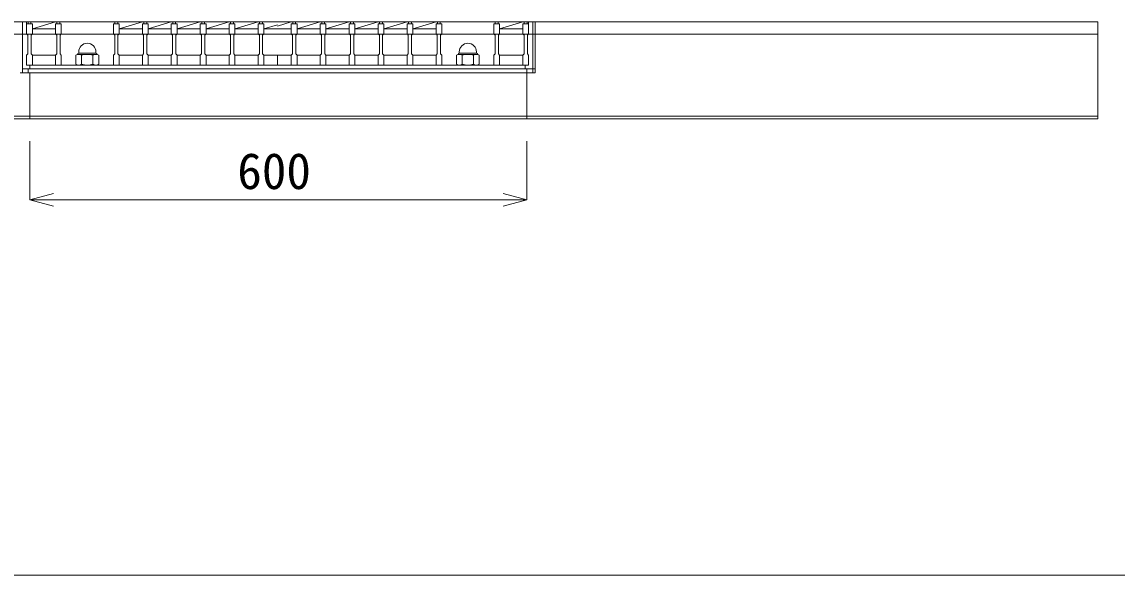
# Model space of a CAD drawing. Units: millimetres, scale not verified. Extents: x 234 to 5784, y 107 to 4112.
# Drawn here: x 1436 to 2771, y 107 to 781 of the extents above; entities that cross this region are included whole.
import ezdxf
from ezdxf.enums import TextEntityAlignment as Align

# ---------------------------------------------------------------- set-up
doc = ezdxf.new("R2010")
doc.units = ezdxf.units.MM
doc.header["$LTSCALE"] = 20
doc.layers.add('0-1', color=7, linetype='Continuous', lineweight=18)
doc.layers.add('0-e', color=7, linetype='Continuous', lineweight=18)
doc.styles.add('ＭＳ ゴシック', font='')
doc.styles.get('ＭＳ ゴシック').set_extended_font_data('MS Gothic')

msp = doc.modelspace()

# ---------------------------------------------------------------- linework, layer by layer
at = {"layer": '0-1'}
for p, q in [((747.78, 781.2), (2747.78, 781.2)), ((1436.78, 781.2), (1436.78, 719.2)), ((1441.78, 778.7), (1441.78, 781.2)), ((1441.78, 781.2), (1747.78, 781.2)), ((1441.78, 778.7), (1441.78, 766.7)), ((1448.78, 778.7), (1441.78, 778.7)), ((1443.53, 778.7), (1443.53, 781.2)), ((1447.03, 778.7), (1447.03, 781.2)), ((1448.78, 772.71), (1477.07, 781.2)), ((1448.78, 766.7), (1448.78, 778.7)), ((1477.07, 778.7), (1477.07, 766.7)), ((1484.07, 778.7), (1477.07, 778.7)), ((1478.82, 778.7), (1478.82, 781.2)), ((1482.32, 778.7), (1482.32, 781.2)), ((1484.07, 766.7), (1484.07, 778.7)), ((1547.64, 778.7), (1547.64, 766.7)), ((1554.64, 778.7), (1547.64, 778.7)), ((1549.39, 778.7), (1549.39, 781.2)), ((1552.89, 778.7), (1552.89, 781.2)), ((1554.64, 772.71), (1582.93, 781.2)), ((1554.64, 766.7), (1554.64, 778.7)), ((1582.93, 778.7), (1582.93, 766.7)), ((1589.93, 778.7), (1582.93, 778.7)), ((1584.68, 778.7), (1584.68, 781.2)), ((1588.18, 778.7), (1588.18, 781.2)), ((1589.93, 772.71), (1618.21, 781.2)), ((1589.93, 766.7), (1589.93, 778.7)), ((1618.21, 778.7), (1618.21, 766.7)), ((1625.21, 778.7), (1618.21, 778.7)), ((1619.96, 778.7), (1619.96, 781.2)), ((1623.46, 778.7), (1623.46, 781.2)), ((1625.21, 772.71), (1653.5, 781.2)), ((1625.21, 766.7), (1625.21, 778.7)), ((1653.5, 778.7), (1653.5, 766.7)), ((1660.5, 778.7), (1653.5, 778.7)), ((1655.25, 778.7), (1655.25, 781.2)), ((1658.75, 778.7), (1658.75, 781.2)), ((1660.5, 772.71), (1688.78, 781.2)), ((1660.5, 766.7), (1660.5, 778.7)), ((1688.78, 778.7), (1688.78, 766.7)), ((1695.78, 778.7), (1688.78, 778.7)), ((1690.53, 778.7), (1690.53, 781.2)), ((1694.03, 778.7), (1694.03, 781.2)), ((1695.78, 772.71), (1724.07, 781.2)), ((1695.78, 766.7), (1695.78, 778.7)), ((1724.07, 778.7), (1724.07, 766.7)), ((1731.07, 778.7), (1724.07, 778.7)), ((1725.82, 778.7), (1725.82, 781.2)), ((1729.32, 778.7), (1729.32, 781.2)), ((1731.07, 766.7), (1731.07, 778.7)), ((1731.07, 772.71), (1747.78, 777.73)), ((1747.78, 776.18), (1764.5, 781.2)), ((1747.78, 781.2), (2053.78, 781.2)), ((1764.5, 778.7), (1764.5, 766.7)), ((1771.5, 778.7), (1764.5, 778.7)), ((1766.25, 778.7), (1766.25, 781.2)), ((1769.75, 778.7), (1769.75, 781.2)), ((1771.5, 772.71), (1799.78, 781.2)), ((1771.5, 766.7), (1771.5, 778.7)), ((1799.78, 778.7), (1799.78, 766.7)), ((1806.78, 778.7), (1799.78, 778.7)), ((1801.53, 778.7), (1801.53, 781.2)), ((1805.03, 778.7), (1805.03, 781.2)), ((1806.78, 772.71), (1835.07, 781.2)), ((1806.78, 766.7), (1806.78, 778.7)), ((1835.07, 778.7), (1835.07, 766.7)), ((1842.07, 778.7), (1835.07, 778.7)), ((1836.82, 778.7), (1836.82, 781.2)), ((1840.32, 778.7), (1840.32, 781.2)), ((1842.07, 772.71), (1870.36, 781.2)), ((1842.07, 766.7), (1842.07, 778.7)), ((1870.36, 778.7), (1870.36, 766.7)), ((1877.36, 778.7), (1870.36, 778.7)), ((1872.11, 778.7), (1872.11, 781.2)), ((1875.61, 778.7), (1875.61, 781.2)), ((1877.36, 772.71), (1905.64, 781.2)), ((1877.36, 766.7), (1877.36, 778.7)), ((1905.64, 778.7), (1905.64, 766.7)), ((1912.64, 778.7), (1905.64, 778.7)), ((1907.39, 778.7), (1907.39, 781.2)), ((1910.89, 778.7), (1910.89, 781.2)), ((1912.64, 772.71), (1940.93, 781.2)), ((1912.64, 766.7), (1912.64, 778.7)), ((1940.93, 778.7), (1940.93, 766.7)), ((1947.93, 778.7), (1940.93, 778.7)), ((1942.68, 778.7), (1942.68, 781.2)), ((1946.18, 778.7), (1946.18, 781.2)), ((1947.93, 766.7), (1947.93, 778.7)), ((2011.5, 778.7), (2011.5, 766.7)), ((2018.5, 778.7), (2011.5, 778.7)), ((2013.25, 778.7), (2013.25, 781.2)), ((2016.75, 778.7), (2016.75, 781.2)), ((2018.48, 772.71), (2046.77, 781.2)), ((2018.5, 766.7), (2018.5, 778.7)), ((2046.78, 778.7), (2046.78, 766.7)), ((2053.78, 778.7), (2046.78, 778.7)), ((2048.53, 778.7), (2048.53, 781.2)), ((2052.03, 778.7), (2052.03, 781.2)), ((2053.78, 778.7), (2053.78, 781.2)), ((2053.78, 766.7), (2053.78, 778.7)), ((2058.78, 719.2), (2058.78, 781.2)), ((2061.78, 719.2), (2061.78, 781.2)), ((2747.78, 781.2), (2747.78, 663.2)), ((747.78, 766.2), (2747.78, 766.2)), ((1441.78, 766.7), (1443.28, 765.2)), ((1443.28, 765.2), (1443.28, 742.2)), ((1447.28, 765.2), (1448.78, 766.7)), ((1447.28, 742.2), (1447.28, 765.2)), ((1448.78, 772.71), (1477.07, 772.71)), ((1477.07, 766.7), (1478.57, 765.2)), ((1478.57, 765.2), (1478.57, 742.2)), ((1482.57, 765.2), (1484.07, 766.7)), ((1482.57, 742.2), (1482.57, 765.2)), ((1547.64, 766.7), (1549.14, 765.2)), ((1549.14, 765.2), (1549.14, 742.2)), ((1553.14, 765.2), (1554.64, 766.7)), ((1553.14, 742.2), (1553.14, 765.2)), ((1554.64, 772.71), (1582.93, 772.71)), ((1582.93, 766.7), (1584.43, 765.2)), ((1584.43, 765.2), (1584.43, 742.2)), ((1588.43, 765.2), (1589.93, 766.7)), ((1588.43, 742.2), (1588.43, 765.2)), ((1589.93, 772.71), (1618.21, 772.71)), ((1618.21, 766.7), (1619.71, 765.2)), ((1619.71, 765.2), (1619.71, 742.2)), ((1623.71, 765.2), (1625.21, 766.7)), ((1623.71, 742.2), (1623.71, 765.2)), ((1625.21, 772.71), (1653.5, 772.71)), ((1653.5, 766.7), (1655, 765.2)), ((1655, 765.2), (1655, 742.2)), ((1659, 765.2), (1660.5, 766.7)), ((1659, 742.2), (1659, 765.2)), ((1660.5, 772.71), (1688.78, 772.71)), ((1688.78, 766.7), (1690.28, 765.2)), ((1690.28, 765.2), (1690.28, 742.2)), ((1694.28, 765.2), (1695.78, 766.7)), ((1694.28, 742.2), (1694.28, 765.2)), ((1695.78, 772.71), (1724.07, 772.71)), ((1724.07, 766.7), (1725.57, 765.2)), ((1725.57, 765.2), (1725.57, 742.2)), ((1729.57, 765.2), (1731.07, 766.7)), ((1729.57, 742.2), (1729.57, 765.2)), ((1731.07, 772.71), (1747.78, 772.71)), ((1747.78, 772.71), (1764.5, 772.71)), ((1764.5, 766.7), (1766, 765.2)), ((1766, 765.2), (1766, 742.2)), ((1770, 765.2), (1771.5, 766.7)), ((1770, 742.2), (1770, 765.2)), ((1771.5, 772.71), (1799.78, 772.71)), ((1799.78, 766.7), (1801.28, 765.2)), ((1801.28, 765.2), (1801.28, 742.2)), ((1805.28, 765.2), (1806.78, 766.7)), ((1805.28, 742.2), (1805.28, 765.2)), ((1806.78, 772.71), (1835.07, 772.71)), ((1835.07, 766.7), (1836.57, 765.2)), ((1836.57, 765.2), (1836.57, 742.2)), ((1840.57, 765.2), (1842.07, 766.7)), ((1840.57, 742.2), (1840.57, 765.2)), ((1842.07, 772.71), (1870.36, 772.71)), ((1870.36, 766.7), (1871.86, 765.2)), ((1871.86, 765.2), (1871.86, 742.2)), ((1875.86, 765.2), (1877.36, 766.7)), ((1875.86, 742.2), (1875.86, 765.2)), ((1877.36, 772.71), (1905.64, 772.71)), ((1905.64, 766.7), (1907.14, 765.2)), ((1907.14, 765.2), (1907.14, 742.2)), ((1911.14, 765.2), (1912.64, 766.7)), ((1911.14, 742.2), (1911.14, 765.2)), ((1912.64, 772.71), (1940.93, 772.71)), ((1940.93, 766.7), (1942.43, 765.2)), ((1942.43, 765.2), (1942.43, 742.2)), ((1946.43, 765.2), (1947.93, 766.7)), ((1946.43, 742.2), (1946.43, 765.2)), ((2011.5, 766.7), (2013, 765.2)), ((2013, 765.2), (2013, 742.2)), ((2017, 765.2), (2018.5, 766.7)), ((2017, 742.2), (2017, 765.2)), ((2018.48, 772.71), (2046.77, 772.71)), ((2046.78, 766.7), (2048.28, 765.2)), ((2048.28, 765.2), (2048.28, 742.2)), ((2052.28, 765.2), (2053.78, 766.7)), ((2052.28, 742.2), (2052.28, 765.2)), ((1443.28, 742.2), (1441.78, 740.7)), ((1441.78, 740.7), (1441.78, 728.7)), ((1448.78, 740.7), (1447.28, 742.2)), ((1448.78, 728.7), (1448.78, 740.7)), ((1448.78, 740.7), (1477.08, 740.7)), ((1478.57, 742.2), (1477.07, 740.7)), ((1477.07, 740.7), (1477.07, 728.7)), ((1484.07, 740.7), (1482.57, 742.2)), ((1484.07, 728.7), (1484.07, 740.7)), ((1501.93, 729.78), (1501.93, 740.62)), ((1505.28, 744.7), (1505.28, 743.2)), ((1526.28, 743.2), (1505.28, 743.2)), ((1526.18, 741.7), (1505.39, 741.7)), ((1508.86, 729.78), (1508.86, 740.62)), ((1522.71, 729.78), (1522.71, 740.62)), ((1526.28, 744.7), (1526.28, 743.2)), ((1529.64, 729.78), (1529.64, 740.62)), ((1549.14, 742.2), (1547.64, 740.7)), ((1547.64, 740.7), (1547.64, 728.7)), ((1554.64, 740.7), (1553.14, 742.2)), ((1554.64, 728.7), (1554.64, 740.7)), ((1554.64, 740.7), (1582.93, 740.7)), ((1584.43, 742.2), (1582.93, 740.7)), ((1582.93, 740.7), (1582.93, 728.7)), ((1589.93, 740.7), (1588.43, 742.2)), ((1589.93, 728.7), (1589.93, 740.7)), ((1589.93, 740.7), (1618.21, 740.7)), ((1619.71, 742.2), (1618.21, 740.7)), ((1618.21, 740.7), (1618.21, 728.7)), ((1625.21, 740.7), (1623.71, 742.2)), ((1625.21, 728.7), (1625.21, 740.7)), ((1625.21, 740.7), (1653.5, 740.7)), ((1655, 742.2), (1653.5, 740.7)), ((1653.5, 740.7), (1653.5, 728.7)), ((1660.5, 740.7), (1659, 742.2)), ((1660.5, 728.7), (1660.5, 740.7)), ((1660.5, 740.7), (1688.78, 740.7)), ((1690.28, 742.2), (1688.78, 740.7)), ((1688.78, 740.7), (1688.78, 728.7)), ((1695.78, 740.7), (1694.28, 742.2)), ((1695.78, 728.7), (1695.78, 740.7)), ((1695.78, 740.7), (1724.07, 740.7)), ((1725.57, 742.2), (1724.07, 740.7)), ((1724.07, 740.7), (1724.07, 728.7)), ((1731.07, 740.7), (1729.57, 742.2)), ((1731.07, 728.7), (1731.07, 740.7)), ((1731.07, 740.7), (1747.78, 740.7)), ((1747.78, 740.7), (1747.78, 728.7)), ((1747.78, 728.7), (1747.78, 740.7)), ((1747.78, 740.7), (1764.5, 740.7)), ((1766, 742.2), (1764.5, 740.7)), ((1764.5, 740.7), (1764.5, 728.7)), ((1771.5, 740.7), (1770, 742.2)), ((1771.5, 728.7), (1771.5, 740.7)), ((1771.5, 740.7), (1799.78, 740.7)), ((1801.28, 742.2), (1799.78, 740.7)), ((1799.78, 740.7), (1799.78, 728.7)), ((1806.78, 740.7), (1805.28, 742.2)), ((1806.78, 728.7), (1806.78, 740.7)), ((1806.78, 740.7), (1835.07, 740.7)), ((1836.57, 742.2), (1835.07, 740.7)), ((1835.07, 740.7), (1835.07, 728.7)), ((1842.07, 740.7), (1840.57, 742.2)), ((1842.07, 728.7), (1842.07, 740.7)), ((1842.07, 740.7), (1870.36, 740.7)), ((1871.86, 742.2), (1870.36, 740.7)), ((1870.36, 740.7), (1870.36, 728.7)), ((1877.36, 740.7), (1875.86, 742.2)), ((1877.36, 728.7), (1877.36, 740.7)), ((1877.36, 740.7), (1905.64, 740.7)), ((1907.14, 742.2), (1905.64, 740.7)), ((1905.64, 740.7), (1905.64, 728.7)), ((1912.64, 740.7), (1911.14, 742.2)), ((1912.64, 728.7), (1912.64, 740.7)), ((1912.64, 740.7), (1940.93, 740.7)), ((1942.43, 742.2), (1940.93, 740.7)), ((1940.93, 740.7), (1940.93, 728.7)), ((1947.93, 740.7), (1946.43, 742.2)), ((1947.93, 728.7), (1947.93, 740.7)), ((1965.93, 729.78), (1965.93, 740.62)), ((1969.28, 744.7), (1969.28, 743.2)), ((1990.28, 743.2), (1969.28, 743.2)), ((1990.18, 741.7), (1969.39, 741.7)), ((1972.86, 729.78), (1972.86, 740.62)), ((1986.71, 729.78), (1986.71, 740.62)), ((1990.28, 744.7), (1990.28, 743.2)), ((1993.64, 729.78), (1993.64, 740.62)), ((2013, 742.2), (2011.5, 740.7)), ((2011.5, 740.7), (2011.5, 728.7)), ((2018.5, 740.7), (2017, 742.2)), ((2018.5, 728.7), (2018.5, 740.7)), ((2018.5, 740.7), (2046.78, 740.7)), ((2048.28, 742.2), (2046.78, 740.7)), ((2046.78, 740.7), (2046.78, 728.7)), ((2053.78, 740.7), (2052.28, 742.2)), ((2053.78, 728.7), (2053.78, 740.7)), ((1436.78, 724.2), (1747.78, 724.2)), ((1441.78, 728.7), (1448.78, 728.7)), ((1443.78, 724.2), (1443.78, 719.2)), ((1443.78, 724.2), (2061.78, 724.2)), ((1445.78, 728.7), (1445.78, 724.2)), ((1445.78, 728.7), (1747.78, 728.7)), ((1477.07, 728.7), (1484.07, 728.7)), ((1547.64, 728.7), (1554.64, 728.7)), ((1582.93, 728.7), (1589.93, 728.7)), ((1618.21, 728.7), (1625.21, 728.7)), ((1653.5, 728.7), (1660.5, 728.7)), ((1688.78, 728.7), (1695.78, 728.7)), ((1724.07, 728.7), (1731.07, 728.7)), ((1747.78, 728.7), (2049.78, 728.7)), ((1747.78, 724.2), (2049.78, 724.2)), ((1764.5, 728.7), (1771.5, 728.7)), ((1799.78, 728.7), (1806.78, 728.7)), ((1835.07, 728.7), (1842.07, 728.7)), ((1870.36, 728.7), (1877.36, 728.7)), ((1905.64, 728.7), (1912.64, 728.7)), ((1940.93, 728.7), (1947.93, 728.7)), ((2011.5, 728.7), (2018.5, 728.7)), ((2046.78, 728.7), (2053.78, 728.7)), ((2049.78, 728.7), (2049.78, 724.2)), ((2051.78, 724.2), (2051.78, 719.2)), ((1433.78, 719.2), (1445.5, 719.2)), ((1445.5, 719.2), (1749.01, 719.2)), ((1445.5, 719.2), (1445.5, 663.2)), ((1748.63, 719.2), (2061.78, 719.2)), ((2051.78, 719.2), (2051.78, 663.2)), ((747.78, 666.2), (2747.78, 666.2)), ((747.78, 663.2), (2747.78, 663.2)), ((1445.5, 564.41), (1445.5, 636.08)), ((2051.78, 564.41), (2051.78, 636.08)), ((1445.5, 564.41), (1474.48, 572.18)), ((1445.5, 564.41), (2051.78, 564.41)), ((1445.5, 564.41), (1474.48, 556.65)), ((2051.78, 564.41), (2022.81, 572.18)), ((2051.78, 564.41), (2022.81, 556.65))]:
    msp.add_line(p, q, dxfattribs=at)
for centre, radius, start, end in [((1515.78, 744.7), 10.5, 0, 180), ((1979.78, 744.7), 10.5, 0, 180), ((1505.39, 735.61), 6.09, 55.33, 124.67), ((1505.28, 741.7), 1.5, 90, 180), ((1515.78, 718.96), 22.74, 72.259, 107.741), ((1526.18, 735.61), 6.09, 55.33, 124.67), ((1526.28, 741.7), 1.5, 0, 90), ((1969.39, 735.61), 6.09, 55.33, 124.67), ((1969.28, 741.7), 1.5, 90, 180), ((1979.78, 718.96), 22.74, 72.259, 107.741), ((1990.18, 735.61), 6.09, 55.33, 124.67), ((1990.28, 741.7), 1.5, 0, 90), ((1505.39, 734.79), 6.09, 235.33, 304.67), ((1515.78, 751.43), 22.74, 252.259, 287.741), ((1526.18, 734.79), 6.09, 235.33, 304.67), ((1969.39, 734.79), 6.09, 235.33, 304.67), ((1979.78, 751.43), 22.74, 252.259, 287.741), ((1990.18, 734.79), 6.09, 235.33, 304.67)]:
    msp.add_arc(centre, radius, start, end, dxfattribs=at)
at = {"layer": '0-e'}
msp.add_line((233.7, 107.38), (5783.7, 107.38), dxfattribs=at)

# ---------------------------------------------------------------- texts
at = {"layer": '0-1', "style": 'ＭＳ ゴシック'}
msp.add_text('600', height=43.99, dxfattribs=at).set_placement((1698.64, 564.41), align=Align.BOTTOM_LEFT)

doc.saveas('drawing.dxf')
